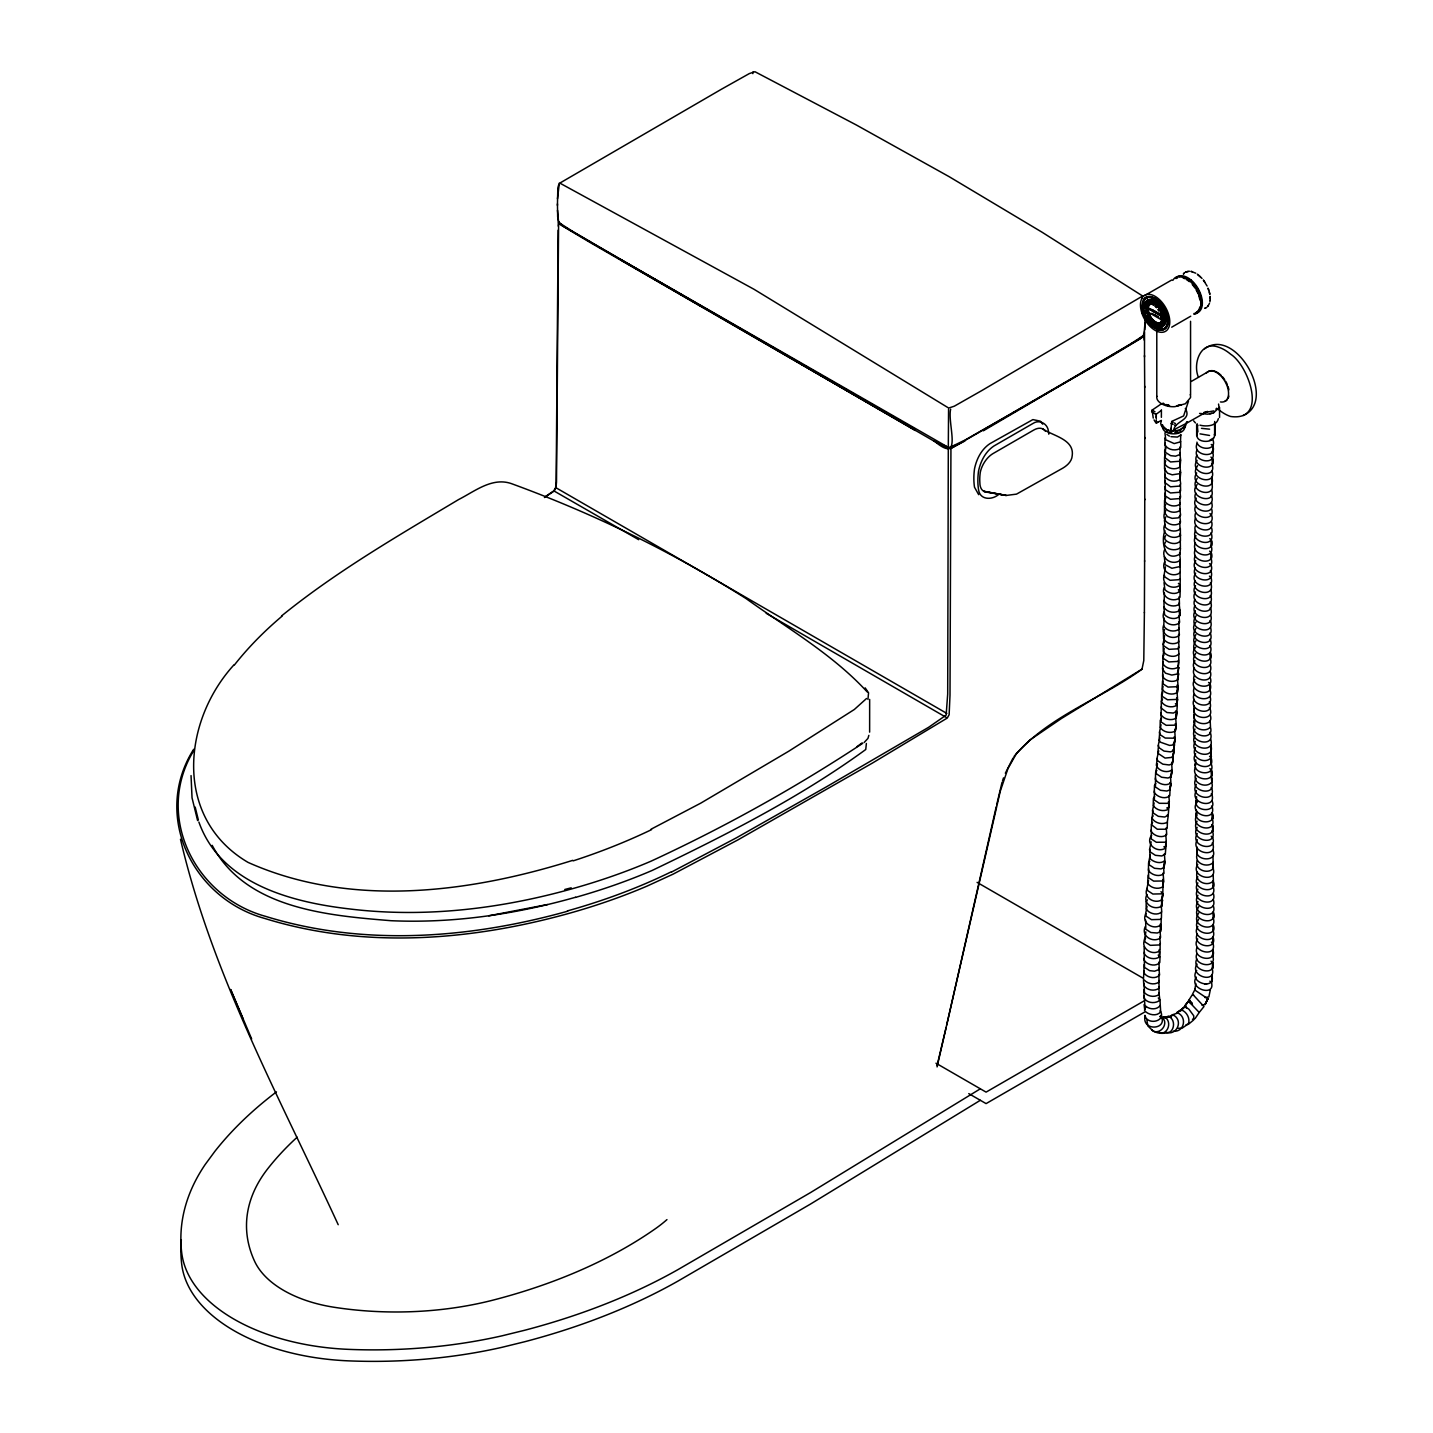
<?xml version="1.0" encoding="UTF-8"?>
<svg xmlns="http://www.w3.org/2000/svg" width="1433" height="1433" viewBox="0 0 1433 1433"><rect width="100%" height="100%" fill="white"/><g stroke="black" fill="none" stroke-linecap="round" stroke-linejoin="round"><path stroke-width="1.5" d="M948.306 447.669L947.697 694.056L946.138 715.139L928.602 727.319L826.698 786.681L736.329 837.857L671.737 871.945M934.011 440.827C963.746 465.868 947.106 424.043 950.652 409.175M1144.752 499.812L1144.788 437.477M1146.472 319.613L1146.346 318.968A6.037 3.475 60 0 1 1146.597 318.771L1146.848 318.681M1147.475 319.953L1147.385 319.523A8.132 4.693 60 0 0 1147.027 318.968L1146.973 318.896M1164.026 582.712L1164.886 589.608C1168.397 593.513 1176.314 595.286 1180.04 590.862L1179.95 584.7L1178.41 583.392M1214.682 421.481L1214.682 434.844L1214.682 422.574M1219.555 417.505L1219.555 407.366M1144.053 334.552L1140.31 338.743L1113.154 355.115L950.939 448.529L950.007 695.202L949.13 714.727L947.249 718.058L872.572 762.983L737.834 839.935L673.17 874.112L647.394 885.952A490.319 283.107 0 0 1 569.17 913.323C470.543 940.782 363.695 949.13 264.783 918.463C192.004 898.33 152.041 814.965 193.688 749.262M1144.609 561.27L1144.752 499.042M1161.948 318.341L1161.894 317.392A6.037 3.493 60 0 1 1162.306 317.553L1162.593 318.914A6.037 3.493 60 0 1 1162.091 318.735L1161.017 319.559L1161.178 315.905L1162.056 315.439L1162.79 319.398L1162.915 317.821M1164.062 587.781C1160.802 596.791 1171.621 602.415 1178.768 598.546L1179.968 597.185L1180.147 591.757L1178.356 589.697M1171.012 429.148L1171.012 430.169L1171.692 421.427L1183.622 415.928L1188.459 401.222M1144.394 612.769L1144.609 560.787M1146.113 306.877L1146.078 306.984A8.114 4.675 60 0 0 1146.185 306.429L1146.024 305.946M1163.918 600.355L1164.062 607.359C1166.838 612.178 1173.806 613.449 1178.607 611.103L1179.807 609.741L1179.126 602.899M1213.429 931.557C1216.886 945.977 1189.641 938.794 1197.863 926.506M557.437 205.403L557.831 187.813L559.192 183.173M1145.039 318.323L1144.824 329.966M1144.394 612.518L1143.785 660.541L1142.011 669.139L1061.513 718.452L1029.843 740.037L1016.642 753.203L1007.99 768.464L1000.252 791.285L937.075 1066.922M1156.252 418.526L1156.288 415.731M1170.994 431.638L1170.976 429.99A67.53 36.577 62.9 0 1 1170.904 428.306M1194.137 699.358C1188.082 711.431 1213.733 716.93 1210.186 703.173L1209.327 701.704M1160.085 313.272L1160.712 314.812M1164.939 432.82L1165.745 439.77L1174.182 443.585L1180.434 441.866L1180.81 435.005M1164.886 437.996L1165.011 444.982C1167.788 449.783 1174.72 451.108 1179.538 448.78L1180.738 447.436L1180.685 441.31M1196.931 449.98C1191.987 461.462 1216.527 465.976 1212.873 452.828L1211.996 451.377M1196.949 443.764C1191.916 455.712 1217.835 459.545 1212.784 445.753L1211.243 444.445M1180.505 548.033L1179.914 554.141C1164.241 562.864 1160.927 541.28 1164.904 530.532M1195.534 525.463C1190.518 537.411 1216.671 541.083 1211.387 527.434M1195.677 518.029C1189.587 529.941 1215.166 535.691 1211.691 521.934M1195.641 512.96C1190.626 524.908 1216.76 528.58 1211.494 514.931L1209.954 513.623M1195.785 505.527C1189.695 517.438 1215.274 523.188 1211.799 509.431M1195.874 493.024C1189.802 504.935 1215.363 510.685 1211.906 496.929L1211.028 495.478M1197.057 434.718L1197.146 430.079M1197.182 423.828L1197.898 431.924M1195.409 549.287C1189.193 561.664 1216.133 566.877 1211.172 552.439L1209.649 551.132M1195.462 543.035C1189.372 554.947 1214.951 560.697 1211.494 546.94L1210.616 545.489M1195.57 530.532C1189.48 542.444 1215.059 548.194 1211.601 534.437L1210.724 532.986M1195.158 580.544C1189.068 592.456 1214.647 598.206 1211.172 584.449L1210.312 582.998M1195.265 568.041C1189.175 579.953 1214.754 585.703 1211.279 571.946L1210.419 570.495M1195.355 555.538C1189.283 567.45 1214.844 573.2 1211.387 559.443L1210.509 557.992M1194.943 605.55C1188.853 617.462 1214.432 623.212 1210.975 609.455L1210.097 608.004M1194.997 599.299C1188.906 611.228 1214.485 616.96 1211.028 603.203L1210.151 601.753M1194.101 694.253C1189.139 705.753 1213.966 710.087 1210.204 696.993M1194.28 675.498C1189.283 687.446 1215.417 691.118 1210.133 677.469M1155.661 304.459L1156.216 304.136A27.818 16.068 60 0 0 1156.234 303.097L1155.661 301.7A38.315 22.122 60 0 0 1154.658 301.091L1153.672 301.36A27.818 16.068 60 0 0 1153.672 302.22L1153.601 303.312L1152.311 302.56M1194.173 687.983C1189.121 699.913 1215.256 703.675 1210.007 690.025M557.473 198.865L559.192 184.373M1197.343 933.886C1191.092 946.156 1217.96 951.512 1213.088 937.11L1213.232 943.236L1213.088 937.11M1196.877 953.823C1191.844 965.179 1216.689 969.836 1212.963 956.707L1212.085 955.292M558.154 230.194L556.147 481.739L555.628 487.542L553.765 490.892L545.651 496.427M1144.985 323.177L1143.874 335.322L1131.103 343.562M1180.29 579.219L1180.111 584.574L1178.911 585.936C1171.621 589.93 1161.142 584.109 1164.169 575.26M1197.039 947.518C1191.826 959.268 1217.871 963.46 1212.82 949.757L1212.945 955.811L1212.82 949.757M1156.198 422.538L1156.27 419.851M1147.94 306.734A11.034 6.377 60 0 1 1152.974 303.133L1152.634 303.062A8.222 4.747 60 0 1 1153.153 303.366L1153.458 303.76A6.037 3.475 60 0 1 1153.475 304.369L1153.153 304.53A8.114 4.693 60 0 1 1152.705 304.262L1152.454 303.993M1196.86 958.964C1190.501 970.983 1217.333 976.858 1212.551 962.403L1211.01 961.149M1150.287 302.954L1150.287 302.954A6.037 3.475 60 0 0 1150.144 302.435L1150.108 302.291M1145.128 1015.675C1141.17 1031.939 1169.077 1029.772 1160.802 1015.549M1143.803 304.136L1144.465 303.277M1161.447 324.539L1161.626 325.184A8.15 4.711 60 0 1 1161.393 325.524L1160.676 324.736M1163.65 313.236L1163.65 313.111A8.079 4.675 60 0 0 1163.399 312.466L1163.059 312.107M1145.039 314.92L1145.074 314.973A8.15 4.711 60 0 1 1145.343 315.654L1145.236 316.084A6.019 3.475 60 0 1 1144.877 316.12L1144.877 315.976M1160.551 324.664L1160.533 324.431A8.15 4.711 60 0 1 1160.748 324.109L1161.178 324.198M1180.165 559.73L1179.843 566.59L1180.165 559.73L1179.843 566.59L1171.872 568.274L1165.101 564.692L1164.33 556.613M1161.679 327.1L1160.676 327.333A16.068 9.512 63.3 0 1 1157.345 327.011A15.172 8.526 56.9 0 0 1160.676 327.333L1165.119 323.482L1164.671 313.702M1210.168 300.196L1210.168 296.398L1210.258 298.369M1162.056 314.723L1161.447 313.093M1190.751 316.191L1171.71 327.19M1147.296 310.209L1147.564 311.767L1147.6 308.131L1161.017 315.869L1161.214 319.272M1142.782 307.486L1142.979 306.232M1147.278 309.833L1147.457 308.561M1163.13 321.852L1162.915 323.07M752.844 73.656L753.006 71.955M869.634 732.138L869.652 699.411M1144.519 1010.462L1145.773 1006.79M1196.967 455.067C1190.16 467.498 1217.19 473.069 1212.443 458.381L1210.921 457.091M1146.328 302.542L1146.884 302.811A6.054 3.493 60 0 1 1147.224 303.223L1147.582 303.026A6.037 3.475 60 0 0 1147.17 302.453L1146.346 302.775A6.019 3.475 60 0 0 1146.597 303.277L1147.331 303.742A8.114 4.693 60 0 1 1147.099 304.047L1147.869 303.671M1161.07 314.705L1161.196 314.543A6.037 3.493 60 0 0 1161.518 314.633L1161.626 314.203A8.168 4.729 60 0 0 1161.393 313.612L1161.249 313.361M1196.358 815.861L1196.591 812.511C1192.758 823.885 1217.907 825.856 1212.246 812.905L1212.551 818.995L1212.246 812.905M1142.782 310.155L1143.015 311.678M1161.339 317.051L1161.536 318.61M1194.173 717.575L1194.405 714.207C1190.518 725.17 1214.575 727.821 1210.33 715.407M1159.978 326.939L1159.172 325.936A6.037 3.475 60 0 1 1159.53 326.581L1159.53 326.384M1195.48 767.139C1189.354 779.892 1216.707 784.281 1211.351 769.897L1209.828 768.572M1143.874 313.182L1143.552 311.803A6.037 3.493 60 0 0 1143.964 311.964L1144.215 311.767A8.15 4.711 60 0 0 1144.125 311.122L1143.767 310.621A6.037 3.493 60 0 0 1143.373 310.477L1143.427 310.424M1148.729 322.747L1149.123 321.744M1150.699 323.374L1150.305 324.324M1155.159 306.035L1155.643 305.032M1212.873 849.948C1218.552 862.917 1193.259 860.875 1197.218 849.429M1162.88 329.142A17.59 9.941 56.7 0 1 1159.225 329.375L1152.634 325.936A8.114 4.693 60 0 0 1153.153 326.258L1153.475 326.079A6.037 3.475 60 0 0 1153.475 325.613L1153.565 325.398M1194.065 711.413L1194.334 707.992C1190.357 718.936 1214.414 721.713 1210.24 709.299L1209.362 707.812M1196.985 852.85L1197.039 847.046M1154.496 324.557L1154.443 324.306A6.037 3.475 60 0 1 1154.443 323.858L1154.568 323.661M948.574 409.175L948.306 447.472L949.613 447.454M1194.423 668.065C1188.154 680.048 1214.038 685.691 1210.455 671.97M1145.845 314.848L1145.737 312.627A26.708 15.423 60 0 1 1146.579 312.555L1147.564 313.451A37.885 21.871 60 0 1 1147.994 314.526L1147.994 315.833A26.528 15.315 60 0 1 1147.027 315.923M1161.626 311.695L1162.217 311.158A27.657 15.96 59.9 0 1 1162.88 311.104L1163.99 312.322A37.974 21.925 60 0 1 1164.402 313.397L1165.71 319.72M558.261 226.127L558.601 222.008L556.506 482.025L556.004 487.757L554.195 491.017L544.433 497.52M1152.562 325.524L1152.365 325.613A6.037 3.475 60 0 1 1152.383 324.986L1152.705 324.825A8.222 4.747 60 0 1 1153.153 325.094L1153.493 325.47M1144.161 946.747L1144.233 953.697C1147.116 958.677 1154.855 960.164 1159.494 956.939L1159.297 949.506M1159.602 326.742L1158.778 326.957A6.037 3.475 60 0 1 1158.437 326.402L1157.936 326.061M1144.197 307.325L1143.767 308.167A6.037 3.493 60 0 1 1143.373 307.844L1143.427 307.647M1170.492 776.023L1170.886 782.776C1166.516 786.663 1158.276 784.102 1155.392 779.409L1155.643 772.369L1156.879 770.399M1173.537 743.422L1174.469 744.712L1173.502 750.749L1170.439 751.859L1164.044 751.089L1159.028 747.757L1158.186 745.608L1159.942 737.744M1145.773 316.138L1144.698 314.687A6.037 3.475 60 0 0 1144.34 314.723L1144.233 315.153A8.15 4.711 60 0 0 1144.465 315.744L1144.734 316.084M1171.71 770.148L1171.048 776.865L1167.985 778.012L1161.59 777.241L1156.574 773.91L1155.732 771.742L1157.47 763.879M1193.599 995.021L1192.095 995.039L1189.193 999.643L1192.489 1004.64L1189.462 1002.204L1199.206 1012.468L1195.122 1018.523L1192.471 1019.239M1178.445 674.37L1177.639 672.22M1160.103 951.655L1159.494 956.939M1164.08 654.756L1162.862 656.923L1162.951 663.837C1165.853 668.799 1173.52 670.304 1178.213 667.115L1178.642 660.291M1178.822 661.759L1178.213 667.115M1178.642 668.065L1177.836 665.915M1178.033 673.42L1178.732 667.33L1177.263 674.029L1171.782 675.068L1165.459 673.152L1162.503 668.996L1163.13 662.064M1177.836 679.726L1178.535 673.635L1177.836 679.726C1173.125 682.878 1165.477 681.356 1162.575 676.412L1162.951 668.351M1195.337 741.416C1187.187 754.582 1216.08 760.457 1210.778 745.321L1211.225 757.609C1205.26 765.007 1189.963 757.609 1195.48 747.56M1197.128 860.57C1193.976 869.831 1208.216 874.721 1213.303 868.416L1212.963 856.11M1150.305 303.169L1150.233 303.277A8.132 4.693 60 0 1 1149.678 303.223L1149.284 302.793A6.037 3.475 60 0 1 1149.141 302.273L1149.266 301.933M1152.096 302.685L1152.096 303.993M1152.096 324.395L1152.096 325.703M1155.571 306.232L1156.574 307.02A6.037 3.475 60 0 0 1156.718 306.662L1156.538 306.089A8.132 4.693 60 0 0 1156.109 305.659L1155.786 305.605A6.037 3.493 60 0 0 1155.571 305.999L1155.715 306.089M1153.601 302.524L1153.099 302.256A27.89 16.103 60 0 0 1152.849 301.306L1151.827 299.999A38.225 22.068 60 0 0 1151.039 299.855L1150.359 300.643A27.89 16.103 60 0 0 1150.609 301.593M1148.729 301.915L1149.123 303.223M1150.699 303.402L1150.305 302.005M1157.13 327.584L1156.789 326.205M1219.053 407.688L1218.552 404.052M1218.355 418.651C1216.635 426.264 1206.192 426.819 1199.958 425.153M1162.306 317.821L1162.091 318.932M1214.342 434.378C1216.366 443.711 1195.068 443.693 1197.11 434.378M1151.398 301.826L1151.308 301.629A6.037 3.475 60 0 1 1151.183 301.127L1151.236 300.823M1171.997 770.811L1171.048 776.865L1171.943 771.456M1174.469 744.712L1173.502 750.749L1175.078 738.156L1174.164 736.867M1209.882 301.897L1210.168 300.124M1165.459 322.335L1165.656 321.064M1161.142 314.615L1160.748 314.293A8.168 4.729 60 0 1 1160.533 313.684L1160.623 313.272A6.037 3.475 60 0 1 1160.981 313.236L1160.981 313.236M1165.334 321.977L1164.474 322.443A26.636 15.369 60 0 1 1163.506 321.691M1146.902 1020.135L1147.815 1025.903L1153.278 1031.205C1159.781 1033.892 1166.749 1026.44 1164.241 1020.063L1159.852 1016.337M1153.243 418.078L1152.114 410.125L1161.321 403.873M1144.537 331.614L1144.501 356.924M1195.015 729.11C1187.043 741.792 1214.485 748.241 1210.724 733.803L1209.864 732.299M1195.176 735.272C1187.026 748.51 1215.99 754.242 1210.616 739.177M1195.624 753.704C1187.491 766.852 1216.348 772.709 1211.064 757.627L1209.542 756.284M1162.933 322.909L1163.184 323.07A6.019 3.475 60 0 1 1163.524 323.5L1163.65 323.858M1161.375 417.325L1161.411 409.856M1194.889 722.984C1186.918 735.631 1214.306 742.079 1210.58 727.677M1196.197 778.262C1188.047 791.446 1216.939 797.196 1211.619 782.185M1196.322 784.37C1188.315 797.017 1215.757 803.555 1212.013 789.099L1211.154 787.613M1196.465 790.532C1188.459 803.161 1215.847 809.699 1212.139 795.279L1211.279 793.792M1197.074 821.199C1188.853 834.293 1217.674 840.293 1212.479 825.229L1211.888 824.512M558.709 222.652L558.888 221.9M1196.949 815.055C1188.978 827.647 1216.348 834.203 1212.623 819.801L1211.763 818.297M1197.182 827.36C1189.157 839.953 1216.563 846.563 1212.855 832.125L1211.978 830.638M1197.289 833.522C1189.032 846.706 1217.996 852.653 1212.694 837.571L1211.172 836.227M1197.379 839.738C1189.354 852.277 1216.707 858.922 1213.052 844.539L1212.193 843.052M1197.719 864.386C1189.677 876.871 1216.957 883.588 1213.375 869.222L1212.497 867.735M1147.815 307.45L1150.556 303.706A10.783 6.216 60 0 1 1152.849 303.563M1162.862 319.111L1162.109 321.297A6.037 3.493 60 0 1 1162.485 321.511L1162.736 321.977A8.15 4.711 60 0 1 1162.647 322.532L1162.396 322.622A5.983 3.457 60 0 1 1161.894 322.318L1161.697 322.049A11.052 6.377 60 0 1 1148.55 314.991A11.052 6.377 60 0 1 1153.189 303.635M1197.827 876.709C1189.551 889.714 1218.39 895.965 1213.214 880.829L1213.464 886.991L1213.214 880.829M1197.881 882.925C1189.784 895.41 1217.083 902.235 1213.518 887.833L1212.658 886.364M1165.047 468.215L1164.814 476.311C1167.716 481.363 1175.579 482.688 1180.165 479.267L1179.861 471.69M1197.916 889.141C1189.623 902.145 1218.462 908.325 1213.285 893.278M996.24 806.707L946.676 1025.168M1165.047 474.413L1164.814 482.491L1170.528 486.808L1179.395 486.092L1180.685 483.924L1179.861 477.906M1165.029 486.754L1165.405 496.051L1170.51 499.293L1179.377 498.594L1180.577 497.179L1179.843 490.283M1197.952 901.572C1189.641 914.505 1218.444 920.774 1213.303 905.763M1165.029 480.592L1165.405 489.764L1170.51 492.97L1179.377 492.271L1180.595 490.874L1180.452 484.748M1164.922 524.299C1160.354 533.434 1171.71 540.366 1179.252 536.049L1180.452 534.67M1164.796 549.251C1160.264 558.368 1171.549 565.354 1179.108 561.002L1180.308 559.622L1179.592 552.816M996.705 804.683L1002.061 782.257M1164.724 561.7C1160.354 570.818 1171.334 577.786 1179.019 573.433L1180.219 572.054L1180.129 565.963M1164.42 592.957L1164.151 601.072C1167.035 606.087 1174.827 607.467 1179.466 604.153L1179.198 596.63M1196.698 472.997C1187.903 485.805 1216.886 492.558 1211.816 477.422L1211.978 483.566L1211.816 477.422M1196.268 498.147C1187.867 511.026 1216.653 517.456 1211.584 502.428M1195.964 535.655C1187.563 548.463 1216.277 555.037 1211.279 539.936L1209.757 538.629M1195.749 560.661C1187.348 573.54 1216.133 579.971 1211.064 564.942L1209.542 563.635M1195.641 573.164C1187.24 586.043 1216.026 592.474 1210.975 577.445L1209.434 576.138M1195.498 591.901C1187.294 604.242 1214.521 611.354 1211.082 596.952L1210.204 595.501M1195.337 610.673C1186.936 623.552 1215.721 629.983 1210.652 614.954M1194.925 660.685C1186.506 673.564 1215.309 679.994 1210.24 664.966M1194.764 679.421C1186.381 692.211 1215.077 698.838 1210.079 683.738L1208.556 682.448M1164.187 611.748C1159.799 620.811 1170.689 627.779 1178.428 623.588L1179.628 622.244L1178.947 615.402M1165.208 443.173L1165.495 452.398L1170.6 455.64L1175.579 456.178L1180.219 454.404L1179.968 446.881M1164.08 617.981L1163.775 626.096C1166.677 631.093 1174.433 632.526 1179.072 629.248L1178.84 621.707M1197.683 938.991C1189.462 951.172 1216.599 958.48 1213.232 944.132L1211.44 942.108M946.174 1027.336L937.075 1065.525M1197.074 460.351C1188.423 472.729 1215.865 480.001 1212.443 465.51L1211.566 464.077M1148.012 307.325L1148.317 306.035M1197.11 964.122C1188.853 975.712 1215.417 984.077 1212.497 969.711L1211.601 968.403M1196.358 977.127C1187.939 988.645 1215.829 997.529 1211.44 982.322L1209.864 981.175M1196.698 970.446C1187.652 982.948 1216.51 990.812 1211.816 975.389L1211.816 981.784L1211.816 975.389M1151.595 411.611L1152.902 412.632M867.95 699.429L868.559 692.802L865.138 687.858M1145.486 304.71L1144.698 305.139A6.037 3.475 60 0 1 1144.34 304.71L1144.233 304.172M1153.798 304.907L1153.798 303.724M1153.798 326.634L1153.798 325.434M1160.103 324.467L1160.712 323.536L1161.984 324.825M1162.862 319.881L1161.733 321.744M1162.038 325.345L1161.482 326.079M1195.856 983.468L1194.764 990.006L1207.84 998.801L1205.153 1004.605L1201.714 1004.927M868.846 735.362L867.95 738.407L864.153 742.491M1150.359 323.249L1150.287 323.356A6.037 3.475 60 0 1 1150.144 323.715L1149.821 323.751A8.186 4.729 60 0 1 1149.32 323.249L1149.141 322.694A6.037 3.475 60 0 1 1149.284 322.335L1149.66 322.21M1155.786 326.975L1155.715 326.921A6.037 3.475 60 0 1 1155.571 326.402L1155.768 326.061A8.15 4.711 60 0 1 1156.198 326.133L1156.574 326.455A6.037 3.475 60 0 1 1156.718 327.082L1156.843 327.154M1170.851 1017.233L1172.499 1014.743L1177.908 1012.97C1187.187 1017.215 1184.357 1032.351 1173.412 1031.169M1185.324 408.459C1192.417 420.496 1174.791 420.532 1173.681 430.294M1157.989 325.739L1158.939 325.327M1159.942 327.333L1159.01 327.655M1145.325 313.075L1145.325 313.075A15.315 8.849 60 0 1 1144.842 311.57L1145.612 313.952M1144.555 312.269L1144.698 310.621M1162.933 315.851L1163.506 315.206A26.493 15.279 59.9 0 1 1164.474 315.6L1165.334 317.051A37.974 21.925 60 0 1 1165.477 318.09L1165.065 318.807M1002.545 780.806L1003.512 777.868M1144.197 995.828L1144.895 1005.303C1148.567 1009.602 1156.933 1010.355 1160.264 1005.339L1160.049 1000.234L1158.276 997.977M1195.767 759.83L1195.409 765.527L1195.516 763.395C1191.737 774.375 1215.757 776.919 1211.458 764.523L1210.598 763.019M1196.591 796.694L1196.197 802.408L1196.34 800.259C1192.507 811.705 1217.71 813.55 1212.013 800.635M1144.071 989.576L1143.946 997.816C1146.687 1002.813 1153.923 1003.852 1158.598 1001.13L1159.834 999.589L1158.957 992.854M1144.036 983.36L1144.448 992.621C1147.976 996.58 1154.962 997.744 1159.207 994.359L1158.867 986.782M1165.011 493.077L1164.778 501.102C1167.68 506.136 1175.526 507.479 1180.129 504.076L1179.825 496.517M1197.952 895.338C1189.802 908.2 1218.337 914.648 1213.303 899.53M1195.534 585.667C1187.312 598.403 1215.811 605.066 1210.867 589.948M1174.576 743.01L1172.337 745.106L1169.579 745.411L1160.551 742.24L1159.046 740.18L1159.745 732.156M1144.036 970.786L1143.516 977.808M1163.65 323.948L1163.668 323.912A8.114 4.693 60 0 1 1163.399 324.324L1163.059 324.288A6.019 3.475 60 0 1 1162.665 323.804L1162.539 323.518M1144.25 958.229L1144.537 967.436L1149.624 970.66L1154.604 971.198L1159.243 969.46L1158.992 961.973M1144.143 964.499L1143.821 972.613C1146.669 977.628 1155.625 979.617 1159.584 974.995L1158.885 968.171M1144.412 951.924L1144.053 960.02C1146.902 964.982 1155.75 967.06 1159.781 962.546L1160.014 957.137L1158.204 955.095M1162.754 674.638L1162.951 683.828L1168.02 687.088L1176.851 686.729L1178.033 685.458L1177.424 678.579M1162.539 680.997L1162.109 689.076C1165.011 694.002 1172.624 695.56 1177.353 692.461L1177.192 685.01M1159.19 310.692L1159.261 310.513A6.037 3.475 60 0 0 1159.53 310.388L1158.688 309.098A6.037 3.475 60 0 0 1158.437 309.313L1158.473 309.833A8.204 4.729 60 0 0 1158.831 310.37L1159.172 310.639M1145.361 926.435C1140.758 935.409 1151.541 942.609 1159.387 938.651L1160.569 937.379L1159.996 930.554M1145.97 913.609C1140.471 923.067 1154.461 931.002 1161.124 924.554L1161.196 918.446M1145.648 920.04L1145.791 929.229L1150.86 932.525L1157.309 933.008L1160.425 931.629L1160.282 924.124M1161.429 706.487L1160.927 714.565C1163.829 719.438 1171.316 721.086 1176.117 718.166L1176.009 710.696M1161.088 712.9L1161.142 722.017L1166.193 725.313L1174.97 725.17L1176.135 723.987L1175.651 717.163M1147.385 888.012C1142.28 897.273 1154.55 904.581 1162.038 899.709L1162.844 893.637L1160.999 891.684M1147.009 894.443C1141.85 903.704 1154.264 911.048 1161.679 906.104L1161.572 898.652M1161.303 421.033C1158.885 425.583 1164.277 429.416 1168.235 430.151M1162.611 424.849C1159.996 436.832 1187.348 436.832 1184.733 424.849M1185.503 425.082L1180.702 429.578M1219.053 407.688L1213.644 412.776M1148.173 875.115L1147.618 883.194C1150.52 888.048 1157.971 889.75 1162.79 886.866L1162.718 879.432M1148.585 868.72L1148.621 877.82L1153.672 881.116L1162.432 880.99L1163.614 879.79L1163.112 873.019M1149.893 849.339L1149.893 858.457C1153.386 862.147 1160.837 864.457 1164.868 860.534L1164.402 853.746M1151.326 829.797L1151.29 838.968L1156.341 842.264L1165.083 842.21L1166.247 841.064L1165.799 834.311M1152.813 810.397L1152.168 818.422C1155.105 823.241 1162.432 824.996 1167.286 822.273L1168.182 816.237L1167.286 814.911M1154.407 790.891L1154.335 799.99L1159.369 803.304L1168.092 803.358L1169.328 801.584L1168.844 795.476M1155.517 777.886L1155.428 786.986L1160.461 790.299L1166.856 791.034L1169.919 789.852L1170.851 783.815L1169.937 782.508M1158.545 745.196L1157.828 753.221L1165.083 758.075L1172.875 757.305L1173.86 751.197L1172.928 749.907M1157.309 758.29L1156.341 765.222C1158.097 771.044 1167.519 773.623 1172.051 769.772L1171.692 763.055M1005.339 773.211L1012.988 758.147M1209.452 303.402L1208.019 306.017M1147.349 300.321L1148.245 299.927L1144.788 303.527A16.068 9.655 57.1 0 0 1144.465 304.692L1144.197 304.369M1145.254 302.524L1144.788 303.527A15.172 8.401 62.7 0 0 1144.465 304.674M1145.916 302.076L1147.027 301.951M1159.243 325.99L1158.831 325.793A8.204 4.729 60 0 0 1158.473 325.918L1158.706 326.151M1144.358 308.65L1144.985 308.292A26.618 15.369 60 0 1 1145.934 308.632L1146.758 309.815A38.028 21.961 60 0 1 1146.919 310.854L1146.382 311.821A26.636 15.369 60 0 1 1145.648 311.552M193.813 750.48C154.048 815.341 194.494 896.753 265.499 916.332C363.695 946.711 469.773 938.561 567.665 911.209M1161.966 321.117L1161.751 321.207A8.168 4.711 60 0 0 1161.661 321.762L1161.644 321.888M1151.398 321.117L1151.308 321.207A6.037 3.475 60 0 0 1151.183 321.547L1151.129 322.049M1197.469 801.71C1187.079 814.159 1215.9 822.882 1212.39 807.549L1211.53 806.045M1164.581 463.164L1165.799 460.924M1164.545 506.637L1165.763 504.398M1165.745 510.703L1164.527 512.942C1161.357 521.934 1172.194 527.523 1179.305 523.564L1180.505 522.185L1179.771 515.325M1198.722 906.695L1197.522 908.916C1191.325 921.347 1218.337 926.506 1213.303 912.015L1213.5 918.195L1213.303 912.015M1198.705 912.964L1197.504 915.185C1191.432 927.115 1217.029 932.829 1213.536 919.055L1212.658 917.604M1176.35 1013.4L1181.419 1009.907C1186.649 1011.788 1190.357 1018.415 1188.423 1023.789L1182.171 1028.142L1178.195 1028.303M1165.817 454.673L1164.599 456.894L1164.545 468.949L1167.537 473.177L1172.194 474.825L1179.395 473.714L1180.613 472.317L1179.861 465.474M1165.763 498.129L1164.563 500.368L1164.492 512.495L1167.465 516.704L1172.122 518.37L1178.266 517.868L1180.613 515.163L1179.789 509.055M1164.402 544.146L1165.602 541.925M1197.2 478.317L1196 480.521C1189.874 492.433 1215.471 498.182 1212.013 484.426M1164.438 537.877L1165.638 535.655M1196.053 615.85L1194.835 618.053C1188.763 629.965 1214.324 635.715 1210.867 621.958L1209.989 620.507M1195.946 628.353L1194.746 630.556C1188.656 642.468 1214.235 648.218 1210.76 634.461L1209.9 633.01M1195.892 634.604L1194.692 636.807C1188.602 648.737 1214.181 654.469 1210.706 640.712L1209.846 639.261M1195.839 640.856L1194.638 643.059C1188.548 654.971 1214.127 660.72 1210.652 646.964L1209.792 645.513M1195.731 653.358L1194.531 655.562C1188.441 667.473 1214.02 673.223 1210.563 659.467M1198.669 919.216L1197.469 921.437C1191.289 933.761 1218.157 938.955 1213.232 924.572L1213.411 930.68L1213.232 924.572M1197.576 465.653L1196.358 467.857C1190.106 480.234 1216.939 485.447 1212.067 471.045M1146.597 303.832L1146.275 303.026A8.114 4.693 60 0 1 1146.49 302.703L1146.275 302.632M1165.871 448.404L1164.671 450.607L1164.832 457.611L1170.528 461.963L1179.395 461.283L1180.595 459.903L1179.878 453.079M1156.037 414.352L1161.249 410.501M1213.034 862.254L1213.303 868.416L1212.784 862.971C1206.908 867.986 1194.173 863.49 1197.039 854.444M1014.062 756.427C1047.648 716.554 1100.454 699.322 1142.029 669.157M1163.596 313.397L1163.524 313.433A6.054 3.493 60 0 1 1163.184 313.469L1162.933 313.343M1143.874 300.679L1144.555 299.658A17.59 10.103 63.5 0 1 1147.349 297.67M1164.671 317.642L1164.724 317.553A8.114 4.675 60 0 0 1164.635 316.89L1164.42 316.46M1165.728 516.955L1164.42 520.376L1165.316 527.29C1168.844 531.159 1175.723 532.503 1180.04 529.171L1179.753 521.594M234.045 664.769C181.812 722.017 173.948 818.798 248.052 862.397C350.315 908.092 468.824 892.992 572.77 860.337M1215.918 409.211L1216.599 408.244M1197.146 484.569C1186.202 497.341 1216.671 505.849 1211.691 489.925M1196 622.101C1185.055 634.873 1215.524 643.381 1210.545 627.457M1195.785 647.107C1184.858 659.807 1215.256 668.459 1210.348 652.463L1210.527 658.607L1210.348 652.463M1165.441 566.823L1164.151 574.812L1165.011 577.087L1170.116 580.311L1178.965 579.684L1180.165 578.323L1180.075 572.161M1145.612 302.291L1145.737 303.76M1164.635 629.535L1163.417 631.72L1163.542 638.742C1166.426 643.739 1174.182 645.19 1178.84 641.93L1178.607 634.371M1164.384 642.109L1163.166 644.295L1163.274 651.334C1166.122 656.296 1174.953 658.356 1178.983 653.86L1178.338 647.017M1164.51 635.876L1163.148 643.829L1164.008 646.068L1169.095 649.328L1177.944 648.827L1179.126 647.519L1178.481 640.658M1164.241 648.486L1162.862 656.457L1163.721 658.696L1168.809 661.939L1177.639 661.437L1178.822 660.129L1178.804 654.021M1188.405 1001.201L1191.719 1002.724L1188.405 1001.201L1185.288 1005.393L1186.417 1008.115M1163.077 686.317L1161.608 694.288L1162.45 696.51L1167.519 699.77L1176.332 699.447L1177.514 698.193L1176.941 691.351M1145.863 931.88L1144.394 939.869L1145.254 942.108L1150.341 945.35L1159.154 944.956L1160.336 943.684L1159.745 936.913M1145.612 938.221C1139.199 946.729 1150.663 955.954 1158.921 951.333L1160.121 950.043L1160.121 943.917M1162.808 692.676L1161.59 694.79L1161.572 701.794C1164.474 706.702 1172.033 708.314 1176.798 705.305L1176.672 697.799M1166.211 1017.932L1172.176 1015.048L1174.236 1015.567C1183.192 1021.424 1176.493 1035.701 1166.229 1032.369M1162.521 699.089L1161.303 701.185L1161.267 708.153L1166.928 712.523L1173.358 713.061L1176.887 711.073L1177.263 705.609L1175.418 703.657M1147.081 906.211L1145.54 914.164L1146.4 916.386L1151.469 919.664L1160.264 919.413L1161.429 918.177L1161.518 912.033M1147.421 899.852L1146.185 901.93L1146.131 908.898C1148.997 913.735 1157.577 916.045 1161.751 911.782L1161.232 905.029M1147.224 320.204L1147.17 320.168A18.432 10.64 60 0 1 1143.534 312.985M1143.874 314.364L1144.86 314.275M1145.666 316.478L1144.716 316.532M1160.175 312.913L1161.142 312.824M1161.984 314.991L1161.052 315.099M1148.55 880.561L1146.973 888.532L1147.815 890.735L1152.866 894.031L1161.644 893.852L1162.826 892.652L1162.951 886.508M1161.482 718.309L1160.246 720.369L1160.121 727.301C1163.059 732.12 1170.403 733.839 1175.257 731.099L1176.135 724.991L1175.221 723.665M1149.785 861.323L1148.55 863.365L1148.442 870.333C1151.308 875.133 1159.763 877.515 1164.026 873.396L1163.542 866.643M1150.233 854.784L1148.603 862.791L1149.463 864.995L1154.496 868.291L1160.927 868.917L1164.026 867.646L1164.581 860.875M1145.612 302.291A38.154 22.032 59.9 0 1 1146.024 301.7L1146.902 301.718M1151.147 841.834L1149.499 849.823L1150.359 852.008L1155.392 855.322L1161.823 855.967L1165.316 854.086L1165.763 848.605L1163.918 846.706M1161.052 724.74L1159.387 732.603L1160.228 734.771L1165.262 738.067L1173.985 738.174L1175.132 737.081L1174.738 730.239M1151.613 835.332C1144.77 844.019 1157.237 853.477 1165.369 848.211L1165.96 841.404M1152.598 822.327L1151.362 824.333L1151.183 831.355C1154.049 836.12 1162.396 838.61 1166.731 834.615L1166.283 827.79M1153.081 815.896L1151.845 817.903L1151.684 824.871L1157.309 829.241L1166.05 829.223L1167.214 828.077L1167.411 821.987M950.939 448.529L948.306 448.529L933.994 441.113L590.145 242.517L562.255 225.859L558.87 222.527L562.255 224.981M1154.12 802.928L1152.437 810.845L1153.278 813.013L1158.312 816.326L1164.724 817.025L1168.217 815.234L1168.701 809.752L1166.838 807.854M1143.606 333.907L1143.767 335.555M1154.64 796.426L1153.404 798.414L1153.207 805.436C1156.126 810.236 1163.435 812.027 1168.307 809.323L1169.221 803.268L1168.307 801.943M1155.732 783.421L1154.496 785.409L1154.282 792.431C1157.165 797.142 1165.423 799.686 1169.794 795.763L1170.009 789.637M1158.724 750.802L1156.95 758.702L1157.792 760.833L1162.808 764.165L1169.203 764.971L1172.266 763.861L1173.233 757.788L1172.301 756.517M866.535 698.498L854.355 709.478L788.813 751.179L700.791 803.125L651.03 829.223M1152.454 303.205L1152.454 303.205A6.037 3.475 60 0 0 1152.383 303.742L1152.58 303.832M1180.989 434.862L1177.442 437.065L1170.958 436.689M1183.407 273.936L1184.339 272.933M1183.497 273.954L1184.446 272.969M1207.088 307.002L1208.037 305.928M1204.634 348.81C1235.067 325.793 1278.326 400.721 1243.181 415.552M1156.789 307.593L1157.13 306.608M1175.687 425.422L1174.469 425.064M1155.285 325.685L1156.467 325.828M1161.447 420.388L1156.019 423.165L1157.792 422.162M1195.355 988.77L1192.543 994.144L1203.971 1006.557L1199.224 1012.45M1176.117 428.592L1186.273 423.398L1187.24 421.714M1159.566 326.993L1159.476 327.046A8.204 4.729 60 0 1 1159.118 327.19L1159.243 327.208A37.813 21.835 60 0 1 1158.294 327.064L1157.685 326.939A15.315 8.849 60 0 0 1165.871 318.628A15.315 8.849 60 0 0 1155.876 301.342A15.315 8.849 60 0 0 1144.519 304.477L1145.648 304.745A27.872 16.085 60 0 1 1146.382 305.319L1146.919 306.895A37.957 21.907 60 0 1 1146.776 307.773L1145.719 307.808A27.872 16.085 60 0 1 1145.2 307.396M281.567 615.921C336.522 571.319 398.069 535.763 458.685 499.508C474.735 491.358 492.164 476.956 511.348 483.602C593.262 513.48 672.346 551.884 746.02 598.546C787.147 628.138 832.752 654.344 867.162 691.888M1173.179 430.706L1175.526 429.237M1161.805 324.61A26.511 15.315 60 0 1 1162.288 325.56L1162.181 326.652A38.315 22.122 60 0 1 1161.536 326.921L1160.479 326.025M856.988 746.665L861.985 742.975M862.738 743.297C795.351 787.756 724.328 827.271 651.03 861.179A492.683 284.451 0 0 1 572.77 888.603C500.368 908.952 424.293 918.051 349.347 908.916C291.042 902.163 220.754 883.677 198.882 822.04M1140.31 337.848L1143.606 336.325M1143.874 336.45L983.343 430.796M1162.306 321.529L1162.002 321.744A11.052 6.377 60 0 0 1162.88 320.347M1162.091 1018.003L1168.665 1016.481C1174.63 1018.809 1175.06 1028.016 1170.295 1031.814C1164.653 1034.053 1156.915 1034.124 1152.025 1030.094M1180.129 431.602L1181.043 430.975M1148.872 301.521L1150.072 301.736M1162.897 321.476L1161.5 320.705L1160.067 322.855M1148.048 307.844L1153.905 310.639M1148.209 301.306L1148.424 301.163A8.096 4.675 60 0 1 1148.764 301.037L1149.176 301.306M1173.43 430.491L1171.28 431.96L1175.132 429.793L1171.048 431.924L1175.132 429.793M1154.783 303.671L1155.464 303.169A6.037 3.475 60 0 0 1155.464 302.721L1155.231 302.273A8.079 4.675 60 0 0 1154.729 301.969L1154.496 301.969A6.037 3.493 60 0 0 1154.443 302.578L1154.729 303.079M1186.811 423.075L1205.887 412.256M1144.824 303.868L1144.877 303.778A6.037 3.475 60 0 1 1145.236 304.387L1145.236 304.387M980.333 1088.811L810.487 1192.596L678.293 1269.423A534.563 308.632 0 0 1 524.639 1330.272L501.944 1335.843A351.694 203.038 0 0 1 348.685 1349.367A180.056 103.964 0 0 1 181.74 1252.997A351.694 203.038 0 0 1 205.188 1164.51L214.843 1151.398A534.563 308.632 0 0 1 276.462 1091.874M980.333 1100.293L810.487 1204.078L678.293 1280.905A534.563 308.632 0 0 1 524.639 1341.754L501.944 1347.325A351.694 203.038 0 0 1 348.685 1360.866A180.056 103.964 0 0 1 181.74 1264.479A351.694 203.038 0 0 1 181.328 1239.867M1113.154 354.238L1131.353 343.454M1171.8 279.954L1144.752 295.485M1083.67 371.505L1113.387 354.148M1156.198 414.298L1156.27 417.63M1149.123 319.075L1149.176 319.057A6.019 3.475 60 0 0 1149.409 318.843M1048.383 392.051L1083.85 371.434M1163.256 318.878L1163.954 319.04A26.564 15.315 60 0 1 1164.904 319.81L1165.477 321.099A37.957 21.871 60.1 0 1 1165.316 321.941M1013.024 412.543L1048.526 391.997M1147.636 308.077L1148.442 307.629L1148.567 311.337M1191.289 381.447L1208.61 371.434A17.035 9.834 60 0 1 1221.131 375.374M999.5 493.722C993.015 500.207 979.921 500.672 978.524 489.549A68.641 39.64 -60 0 1 978.524 471.17C980.53 461.39 985.42 451.646 993.911 446.003L1032.96 423.469C1039.194 419.17 1047.487 423.541 1048.365 430.849A68.641 39.64 -60 0 1 1048.777 434.181M1209.577 440.361L1213.267 438.211M1143.695 1001.13L986.083 1092.125L935.964 1063.196M1145.612 1011.501L986.083 1103.607L968.762 1093.612M1013.113 412.525L964.946 440.11L949.613 447.49M964.928 440.97L950.939 448.242M1144.376 307.002L1144.071 307.146A15.315 8.849 60 0 0 1144.304 308.543L1144.555 307.468M1143.194 307.45L1143.552 306.608M1157.882 326.205L1158.007 326.133A8.15 4.693 60 0 0 1158.527 326.222L1158.545 325.954M1172.964 430.814L1171.639 431.476M1213.823 410.895L1203.917 412.74M950.939 447.365L955.095 445.448M1185.431 272.163L1189.48 271.231M1149.983 303.993L1150.806 303.599A10.783 6.216 60 0 1 1153.028 303.384M1205.995 307.773L1204.777 308.328L1206.013 307.737M1185.485 272.163L1188.064 271.321M1150.09 303.044L1149.893 303.115A38.082 21.997 60 0 1 1149.248 303.366L1148.424 303.044M1181.491 404.625L1177.783 405.718M1199.582 413.421L1207.822 414.173L1213.644 412.776M1179.108 430.151L1185.252 426.765L1186.506 422.18M1179.037 432.139L1175.096 433.071M1207.571 411.414L1203.684 412.579M1181.079 404.625L1176.815 405.79M1142.961 309.976L1144.071 310.388M1144.322 312.484L1143.212 312M1161.482 316.89L1162.611 317.302M1160.766 323.607L1160.443 323.733A38.333 22.122 60 0 0 1159.799 323.983L1159.691 325.094A26.511 15.315 60 0 0 1160.318 326.312M564.745 889.499L571.212 887.833M212.174 845.327C245.777 908.647 327.19 915.49 390.994 920.702C453.294 923.479 515.629 914.236 575.511 897.273M1147.224 296.918L1155.32 298.333L1163.399 306.268A18.45 10.64 60 0 1 1166.928 313.666M1209.882 413.868L1211.834 413.403M1177.371 430.563L1179.574 430.043M1176.296 432.533L1177.514 432.229M547.513 904.528L488.796 915.812M1152.437 324.306L1153.547 324.986M1153.583 326.778L1152.437 326.205L1158.186 329.572A18.432 10.64 60 0 0 1167.017 326.527A18.468 10.658 60 0 0 1168.2 322.407L1166.999 313.54M1162.736 321.583L1163.309 322.21A26.69 15.423 60 0 1 1164.169 323.249L1164.402 324.539A38.046 21.961 60 0 1 1163.99 325.148L1162.88 325.076A26.582 15.351 60 0 1 1162.45 324.557M1205.028 997.583L1208.861 996.902L1210.258 990.149M1209.595 429.183L1201.481 428.342M1209.542 435.453L1200.012 433.859M1175.544 430.831L1177.693 430.491M1175.096 432.39L1176.493 432.193M1149.983 301.664L1150.072 301.647A27.764 16.032 60 0 0 1149.714 300.984L1148.693 299.999A37.957 21.925 60 0 0 1147.905 300.285L1147.6 301.467M1157.058 327.852L1155.84 327.655M1143.498 306.68L1143.552 306.734A6.037 3.493 60 0 1 1143.964 307.038L1144.143 307.253A15.172 8.401 62.7 0 1 1144.268 305.928A16.068 9.655 57.1 0 0 1144.197 307.289L1144.053 307.092M1175.705 430.778L1169.65 430.491M1186.076 1024.685L1188.423 1024.29L1193.653 1019.956L1193.743 1015.8L1188.978 1009.298L1185.037 1006.485L1181.168 1010.641M1153.493 305.086L1152.365 304.423M1163.309 314.472L1162.844 314.329A10.783 6.216 60 0 1 1162.951 315.457M1204.634 983.826L1206.783 983.88M1161.178 1017.036L1166.283 1018.236C1170.976 1022.84 1168.432 1032.226 1161.769 1033.247L1158.885 1032.279M1146.024 310.782L1146.203 310.639A8.114 4.675 60 0 0 1146.113 309.958L1146.06 309.779M1161.823 315.153L1162.199 316.156M1164.42 321.494L1164.635 321.35A8.114 4.675 60 0 0 1164.724 320.885L1164.599 320.455M1143.265 306.143L1144.268 306.877M1144.071 308.758L1143.015 307.934M1169.561 405.718L1165.853 404.625M1167.77 430.043L1169.973 430.563M1169.83 432.229L1171.048 432.533M1170.851 432.873L1168.307 432.139M1192.471 271.733L1190.913 271.356L1195.767 273.201M1160.837 307.952L1161.124 308.185A8.114 4.675 60 0 1 1161.464 308.704L1161.554 308.883M1149.356 321.744L1150.556 322.909M1149.983 324.27L1148.908 323.213M1161.196 326.043L1160.175 324.789M1152.562 300.016L1157.345 302.757L1161.661 307.665A38.315 22.122 60 0 1 1162.181 308.722L1162.145 310.065A27.854 16.085 60.1 0 1 1161.661 310.442L1161.017 310.424M1154.622 323.643L1154.729 323.697A8.079 4.675 60 0 1 1155.159 323.948L1155.303 324.055M1152.562 299.999L1153.744 300.446M1155.84 305.05L1157.022 306.268M1160.318 1016.893L1162.629 1017.896M1156.413 307.576L1155.285 306.393M553.837 490.856L638.67 539.686M1152.114 410.125L1154.998 411.79M944.06 445.412L948.306 447.365L620.579 259.373M1166.641 429.578L1161.841 425.082M1043.134 429.112C1052.861 435.883 1074.463 439.322 1072.224 455.604C1071.902 461.265 1067.424 465.367 1062.874 468.107L1016.499 494.134L1006.235 495.442L983.737 491.286L1006.235 495.442L986.477 492.128A18.701 10.801 -60 0 1 979.867 482.724A48.149 27.8 -60 0 1 980.315 472.209A18.701 10.801 -60 0 1 993.105 453.527L1033.784 430.025A18.701 10.801 -60 0 1 1045.23 431.064M1171.854 421.535L1173.072 422.233M1147.69 308.274L1160.909 315.905M1160.748 319.416L1147.833 311.946M1158.652 317.177L1156.628 316.012M884.734 411.844L915.203 429.345M915.203 430.455L558.601 223.53M1154.586 311.033L1160.587 314.526M1151.81 309.546L1157.918 313.075M1153.171 314.042L1151.863 313.254M1155.876 315.6L1153.852 314.436L1155.947 315.618M1156.556 315.994L1158.598 317.177M1174.308 422.932L1175.418 423.577M1153.852 413.188L1155.786 414.298M1173.09 424.293L1170.94 423.505M620.184 259.104L884.824 411.934M620.579 259.857L704.767 308.435M800.689 363.821L884.824 412.417M556.004 487.757L946.873 713.437M766.207 613.306L946.192 717.378M977.091 882.37L1143.624 978.506M589.894 241.514L620.435 259.194M571.445 230.659L590.145 241.622M571.713 230.785L558.601 222.402L557.509 210.275M1146.293 1012.235C1150.215 1015.245 1157.577 1016.266 1160.676 1011.662L1160.282 1005.321M1144.716 303.33L1145.701 304.548M1144.86 305.748L1143.91 304.602M1166.784 434.45L1169.4 436.098M1154.962 301.073L1160.676 306.286M1166.301 430.975L1167.232 431.602M1159.01 308.722L1160.014 310.173M1146.812 320.598L1145.916 319.183M1147.027 318.502L1147.869 319.828M1158.903 310.943L1158.061 309.689M1149.356 303.491L1150.197 303.724A10.783 6.216 60 0 0 1148.12 306.895M1200.549 276.909L1197.379 274.24L1202.054 278.486M1151.398 323.177L1152.562 324.234A15.315 8.849 60 0 1 1151.487 323.07M1144.376 980.1C1147.905 984.041 1154.819 985.277 1159.118 981.963L1158.831 974.404M1195.48 422.95L1193.671 420.908M1151.827 323.428L1152.759 323.5A26.636 15.369 60 0 0 1153.099 322.64L1152.419 321.082A37.939 21.907 60 0 0 1151.63 320.276L1150.753 320.096A26.582 15.351 60 0 0 1150.359 321.099L1150.341 321.744M1157.631 326.885L1157.13 326.007A26.618 15.369 60 0 1 1156.807 324.772L1157.237 323.965A37.813 21.835 60 0 1 1158.025 324.091L1159.207 325.148M1147.17 301.897L1147.887 303.33M1158.652 327.405L1158.169 326.527M1159.082 304.62L1159.458 306.143A27.836 16.068 60 0 1 1159.207 306.805L1158.025 306.501A38.082 21.979 60 0 1 1157.488 305.946M1178.732 628.012L1179.395 634.891L1178.195 636.216C1170.886 640.067 1160.443 634.21 1163.542 625.397M1179.037 609.168L1179.717 615.975C1175.991 620.364 1168.092 618.572 1164.581 614.685L1163.829 606.643M1157.076 305.551L1156.861 304.19A27.908 16.103 60 0 1 1157.13 303.545L1158.294 303.832A37.957 21.853 59.9 0 1 1159.064 304.656M1144.465 316.299L1143.803 314.669M1179.843 459.276L1180.165 466.853C1175.579 470.293 1167.698 468.949 1164.814 463.898M1152.311 326.079L1147.224 320.347M1158.831 980.566L1159.172 988.161C1154.604 991.636 1146.705 990.364 1143.803 985.313L1143.462 979.455M1042.722 424.168L1040.161 421.105L1032.888 419.6L989.898 443.675C981.408 449.335 976.518 459.062 974.512 468.842A68.641 39.64 -60 0 0 974.512 487.238L978.685 494.672M1146.382 304.566L1147.564 305.05A38.154 22.014 60.2 0 0 1147.976 304.441L1147.869 302.99M1158.598 305.014L1158.742 305.372A6.037 3.475 60 0 1 1158.581 305.82M1160.085 1010.767C1166.498 1020.153 1150.789 1025.15 1145.845 1017.788L1144.931 1015.316M1203.469 280.223L1207.105 286.045M1203.451 280.223L1204.777 282.086M1148.245 319.344L1150.287 322.013L1146.543 316.388L1147.349 317.893M1164.76 507.354C1167.644 512.423 1175.526 513.766 1180.111 510.363L1179.807 502.75M1148.55 319.595L1149.571 320.114A26.69 15.405 60 0 0 1150.197 319.613L1149.893 318.072A37.957 21.925 60 0 0 1149.266 317.069L1148.227 316.586A26.6 15.351 60 0 0 1147.6 317.087L1147.905 318.61M1161.536 307.719L1160.318 306.913A27.8 16.05 59.9 0 0 1159.834 307.289L1159.799 308.65M1150.627 317.392L1148.191 311.409L1150.806 317.284A10.783 6.216 60 0 0 1153.852 320.723M1155.517 327.279L1155.159 325.9A15.315 8.849 60 0 0 1156.27 326.473A16.068 9.762 62.4 0 1 1154.944 325.936A15.172 8.311 57.8 0 0 1156.162 326.545M1155.32 422.054L1154.067 419.905M1179.699 534.061L1180.577 535.512M338.206 1224.713C280.295 1098.86 212.102 975.067 180.486 839.236M1160.712 310.191L1161.267 311.212M1197.343 424.562L1197.934 425.673M1164.617 544.88C1167.322 549.77 1174.415 550.935 1179.198 548.552L1180.398 547.173L1180.273 541.011M1149.427 315.332L1148.138 312.089M1189.193 999.643L1190.68 1002.742M1161.303 321.888L1161.339 322.013A10.783 6.216 60 0 1 1160.909 322.443L1160.264 322.747A10.783 6.216 60 0 1 1150.771 317.266M251.671 1038.961L230.623 989.451L242.983 1018.648M1164.384 537.447L1165.262 539.722C1168.791 543.716 1176.726 545.31 1180.434 540.886L1180.344 528.544M1208.825 290.218L1208.037 288.123L1209.882 294.428L1209.452 292.314M1150.341 321.637L1150.412 321.959A15.315 8.849 60 0 1 1146.597 316.245M1164.474 313.63L1163.954 314.418A27.657 15.978 60.1 0 1 1163.309 314.49M1144.788 311.749L1145.254 313.29M1162.521 314.508L1162.754 315.6M195.175 807.084L198.345 819.909M197.611 820.59L192.04 797.841L191.037 775.593M1196.913 442.134C1198.4 450.249 1216.742 451.073 1213.106 440.236M1198.454 377.291C1192.561 363.821 1200.46 340.445 1218.39 347.126A39.318 22.713 60 0 1 1230.696 354.238C1248.752 365.648 1268.492 421.678 1230.696 416.501A39.318 22.713 60 0 1 1218.39 409.408M1142.656 306.214L1143.212 311.319M558.709 221.775L558.87 223.423M558.601 222.402L557.939 218.694M1144.089 1004.515L1144.752 1010.032M1142.728 307.88L1142.961 309.6M1213.16 874.614L1213.411 880.758C1207.697 887.529 1193.402 881.331 1197.343 871.694M1210.186 720.781L1210.491 726.907C1206.013 732.997 1191.772 729.11 1194.513 720.369L1194.388 722.554L1194.334 717.969M1210.778 745.321L1211.082 751.465M1211.655 776.041L1211.351 769.897L1211.799 782.167C1206.783 788.652 1192.453 783.815 1195.534 774.501M1156.234 324.557L1155.231 323.159A38.315 22.068 59.9 0 0 1154.407 322.73L1153.672 323.07M866.374 743.494L865.747 749.513C799.865 797.536 725.743 835.063 652.23 870.422A485.697 280.42 0 0 1 575.421 897.416M1211.619 777.832L1211.799 782.167L1211.584 778.101M1143.874 334.928L1144.197 340.105M557.67 217.064L557.455 203.88M1196.394 810.129L1196.448 814.643M1194.226 711.825L1194.262 716.375M1144.501 355.491L1144.716 387.519M1214.718 422.842L1214.79 435.668M1194.155 705.627L1194.155 710.213M1144.716 386.229L1144.806 438.534M1196.662 424.526L1196.662 435.668M1190.554 321.314L1190.572 394.899M1156.789 329.447L1156.789 396.511M671.414 871.73A491.25 283.627 0 0 1 567.432 910.904M234.475 664.894A493.83 298.852 -2.7 0 1 282.086 616.136M651.549 829.635A493.83 299.676 -2.5 0 1 573.2 860.857M1222.367 376.682A17.035 9.834 60 0 1 1224.642 379.638M1225.663 381.285A17.035 9.834 60 0 1 1227.347 384.671M1228.009 386.444A17.035 9.834 60 0 1 1228.887 389.883M1228.887 396.081A17.035 9.834 60 0 1 1228.009 398.499M1227.347 399.502A17.035 9.834 60 0 1 1224.678 401.419M1220.45 401.939A17.16 9.906 60 0 0 1228.547 392.624A17.16 9.906 60 0 0 1219.143 374.318A17.16 9.906 60 0 0 1206.246 373.171M1149.176 301.647A8.114 4.693 60 0 1 1149.606 301.718M1153.672 324.198A26.618 15.369 60 0 1 1153.672 323.088M1164.904 318.735A26.636 15.369 60 0 1 1164.438 318.556M1156.234 324.557A26.618 15.369 60 0 1 1156.234 325.685M1162.951 319.362A10.783 6.216 60 0 1 1161.966 321.529A11.052 6.377 60 0 0 1162.306 314.741M1150.162 316.245A10.783 6.216 60 0 1 1148.352 311.892M1148.173 311.857A11.034 6.377 60 0 0 1153.798 320.92A11.052 6.377 60 0 0 1161.608 322.264M1161.035 309.94A11.052 6.377 60 0 1 1161.608 311.015M1154.926 304.423A11.052 6.377 60 0 1 1159.799 309.188M1160.461 310.262A11.052 6.377 60 0 1 1161.554 312.466M1152.347 297.777A17.59 10.622 62.7 0 1 1156.503 299.909L1163.918 308.328A17.733 10.246 60 0 1 1166.337 313.648M1144.089 313.057A17.715 10.228 60 0 1 1149.947 297.133A17.715 10.228 60 0 1 1166.659 313.54M1166.587 313.469A17.715 10.228 60 0 1 1160.73 329.375A17.715 10.228 60 0 1 1144 312.985M1142.549 306.089A17.715 10.228 60 0 1 1159.655 302.524A17.715 10.228 60 0 1 1164.259 328.462A17.715 10.228 60 0 1 1143.803 313.111M1141.904 313.128A20.814 12.019 60 0 1 1141.904 298.422M1167.841 405.557A12.431 7.165 0 0 1 1166.462 405.02M1143.427 313.164A18.45 10.64 60 0 1 1147.045 296.971M1141.814 298.261A20.814 12.019 60 0 1 1164.259 305.336A20.814 12.019 60 0 1 1164.259 331.901A20.814 12.019 60 0 1 1141.814 313.057M1172.857 280.349A20.814 12.019 60 0 1 1195.928 288.391A20.814 12.019 60 0 1 1193.94 314.311M1143.337 299.999A18.45 10.64 60 0 1 1163.22 306.25A18.45 10.64 60 0 1 1163.22 329.787A18.45 10.64 60 0 1 1143.337 313.093M1196.34 312.269A19.775 11.41 60 0 0 1196.34 287.066A19.775 11.41 60 0 0 1179.001 277.053M1176.35 278.486A19.74 11.392 60 0 1 1177.514 277.948M1183.139 278.074A19.74 11.392 60 0 1 1184.679 278.665M1186.219 279.453A19.74 11.392 60 0 1 1189.318 281.638M1192.292 284.54A19.74 11.392 60 0 1 1194.925 287.979M1196.107 289.878A19.74 11.392 60 0 1 1198.042 293.819M1198.812 295.861A19.74 11.392 60 0 1 1199.833 299.837M1199.833 307.02A19.74 11.392 60 0 1 1196.107 312.663M1143.068 311.176A19.202 10.533 61.7 0 1 1142.334 305.82M1168.826 405.629A13.864 8.007 0 0 1 1165.62 404.554M1164.241 403.855A13.864 8.007 0 0 1 1163.041 403.067M1169.328 405.539A12.467 7.201 0 0 1 1166.444 404.59M1156.879 396.26A14.975 8.634 0 0 0 1157.864 400.524A17.554 10.138 0 0 0 1167.537 406.094A14.814 8.544 0 0 0 1174.899 406.65L1185.396 403.73L1190.465 397.658A14.814 8.544 0 0 0 1190.214 394.738M1190.966 279.865A20.761 11.983 60 0 1 1202.269 301.02A20.761 11.983 60 0 1 1194.047 313.451M1175.347 278.486A20.761 11.983 60 0 1 1191.02 280.026M666.954 1219.608A175.847 101.528 0 0 1 655.293 1228.78A445.95 257.474 0 0 1 494.295 1299.803A239.15 138.07 0 0 1 334.265 1307.29A112.544 64.969 0 0 1 254.626 1261.309A239.15 138.07 0 0 1 267.613 1168.916A445.95 257.474 0 0 1 297.168 1137.193M1210.258 685.243L1210.258 689.9L1210.079 683.738L1210.258 685.243M1180.129 586.204L1180.04 590.862L1179.95 584.7L1180.129 586.204M1212.963 447.257L1212.855 451.95L1212.784 445.753L1212.963 447.257M1212.73 963.836L1212.569 968.672L1212.551 962.403L1212.73 963.836M1212.623 459.886L1212.443 464.632L1212.443 458.381L1212.623 459.886M1180.452 459.993L1180.165 466.853L1180.452 459.993M1180.47 472.406L1180.165 479.267L1180.47 472.406M1173.233 757.788L1172.266 763.861L1173.233 757.788M1173.86 751.197L1172.875 757.305L1173.86 751.197M1175.078 738.156L1174.111 744.229L1175.078 738.156M1170.851 783.815L1169.919 789.852L1170.851 783.815M1169.221 803.268L1168.307 809.323L1169.221 803.268M1166.247 842.085L1165.369 848.211L1166.247 842.085M1176.135 724.991L1175.257 731.099L1176.135 724.991M1164.868 861.555L1164.026 867.646L1164.868 861.555M1163.614 880.776L1162.79 886.866L1163.614 880.776M1176.923 712.058L1176.117 718.166L1176.923 712.058M1162.844 893.637L1162.038 899.709L1162.844 893.637M1162.485 900.014L1161.679 906.104L1162.485 900.014M1177.568 699.179L1176.798 705.305L1177.568 699.179M1161.178 925.503L1160.425 931.629L1161.178 925.503M1178.087 686.407L1177.353 692.461L1178.087 686.407M1179.807 615.223L1179.646 609.867L1179.807 615.223M1211.333 756.803L1210.921 751.483L1211.333 756.803M1142.638 296.004L982.053 390.421L954.324 406.184L948.7 408.065L753.991 289.269L559.837 183.102L721.39 89.258L749.316 73.585L754.958 71.722L856.253 124.94L949.076 176.635L1042.096 232.236L1142.638 296.004M1207.804 998.855L1205.135 1004.318L1207.84 998.801M1188.369 1001.327L1185.288 1005.393L1188.369 1001.327M1181.723 1009.065L1181.097 1009.889L1185.037 1006.485L1181.723 1009.065M1180.219 1010.301L1176.744 1012.683L1181.419 1009.907L1180.219 1010.301M1166.587 1016.731L1163.059 1017.34L1168.665 1016.481L1166.587 1016.731M1161.447 311.104L1160.891 310.083A10.783 6.216 60 0 1 1161.464 311.068M1211.458 541.441L1211.279 539.936L1211.458 546.08L1211.458 541.441M1211.351 553.944L1211.172 552.439L1211.351 558.583L1211.351 553.944M1212.658 826.787L1212.479 825.229L1212.766 831.319L1212.658 826.787M1211.225 759.203L1211.064 757.627L1211.369 763.735L1211.225 759.203"/></g></svg>
